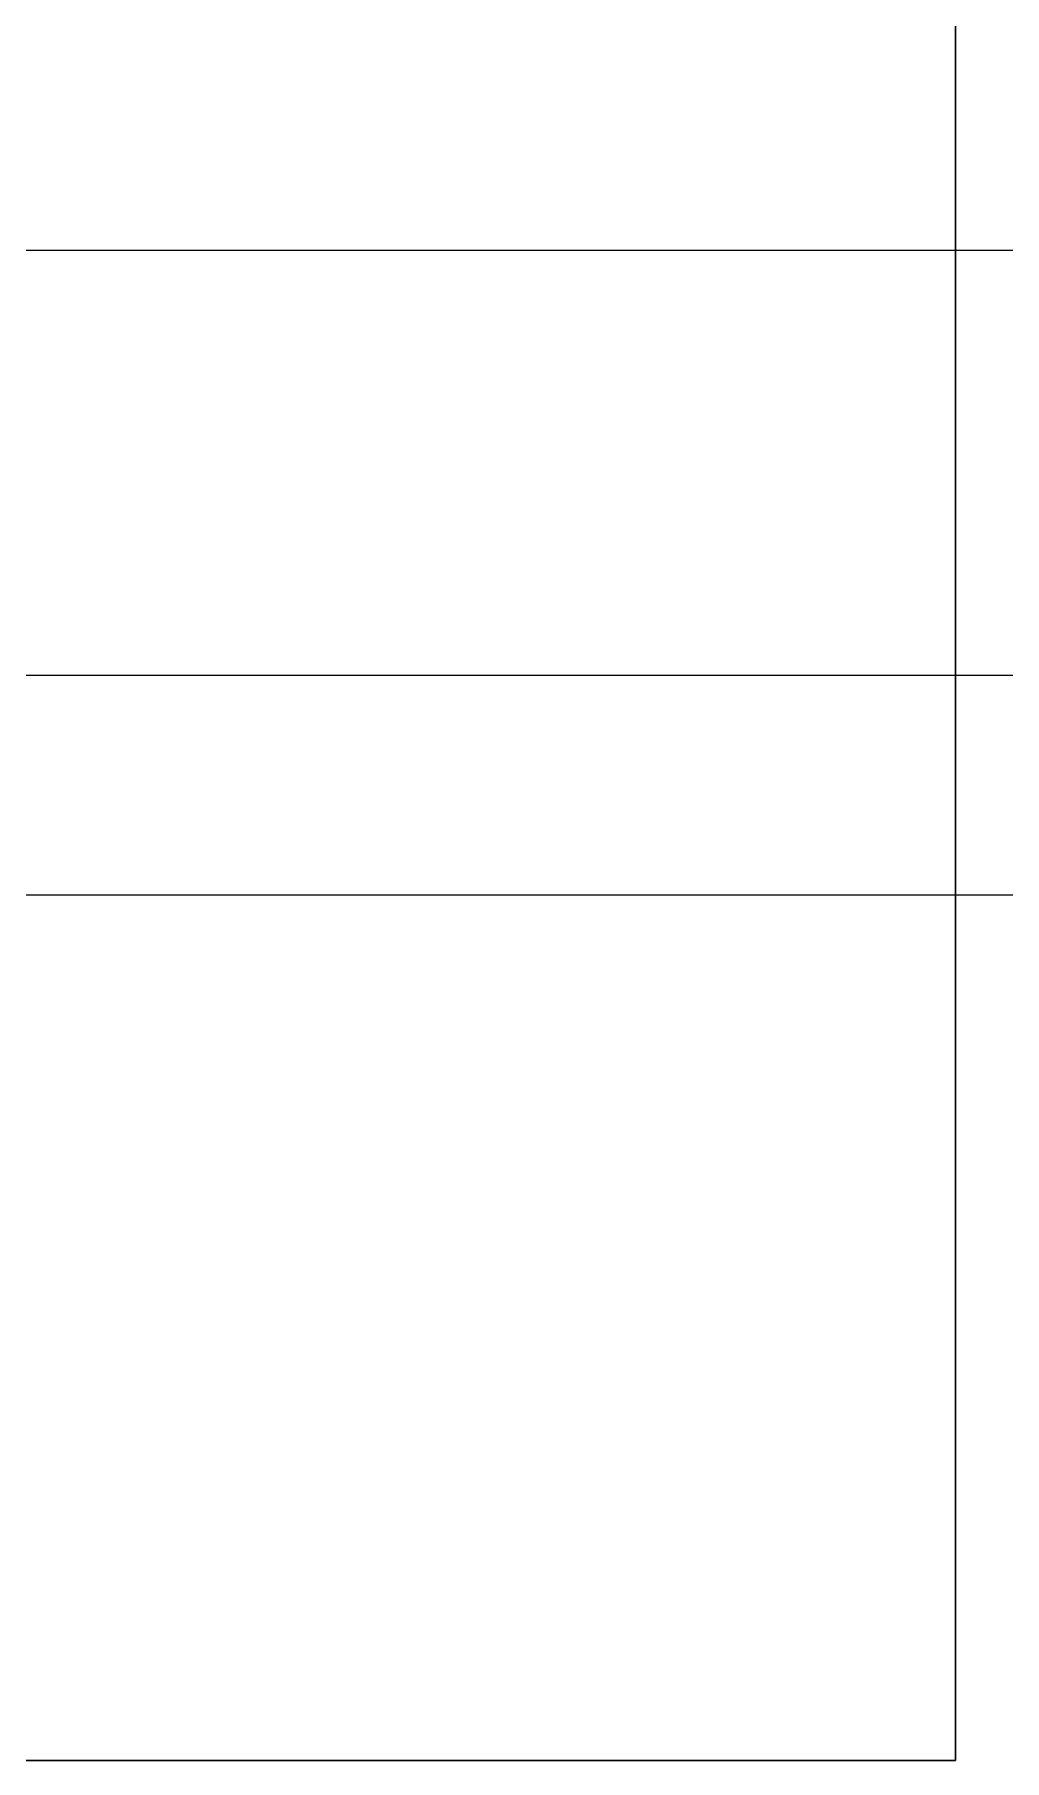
# Model space of a CAD drawing. Header units: millimetres. Extents: x 732789 to 734367, y 13383 to 14017.
# Drawn here: x 733207.3 to 733290.7, y 13645.8 to 13794.3 of the extents above; entities that cross this region are included whole.
import ezdxf

# ---------------------------------------------------------------- set-up
doc = ezdxf.new("R2010")
doc.units = ezdxf.units.MM
picture_1 = doc.add_image_def('image1.png', size_in_pixel=(591, 835))

msp = doc.modelspace()

# ---------------------------------------------------------------- linework, layer by layer
for points in [[(733076.493, 13645.794), (733286.493, 13645.794), (733286.493, 13942.794), (733076.493, 13942.794), (733076.493, 13645.794)], [(733150.918, 13775.752), (733438.267, 13775.752)], [(733165.366, 13739.167), (733452.715, 13739.167)], [(733170.938, 13720.282), (733458.287, 13720.282)]]:
    msp.add_lwpolyline(points)

# ---------------------------------------------------------------- pictures from other files: only their frames are drawn
image = msp.add_image(picture_1, insert=(733076.287, 13645.794), size_in_units=(210.206, 296.992))
image.dxf.flags = 7

doc.saveas('drawing.dxf')
